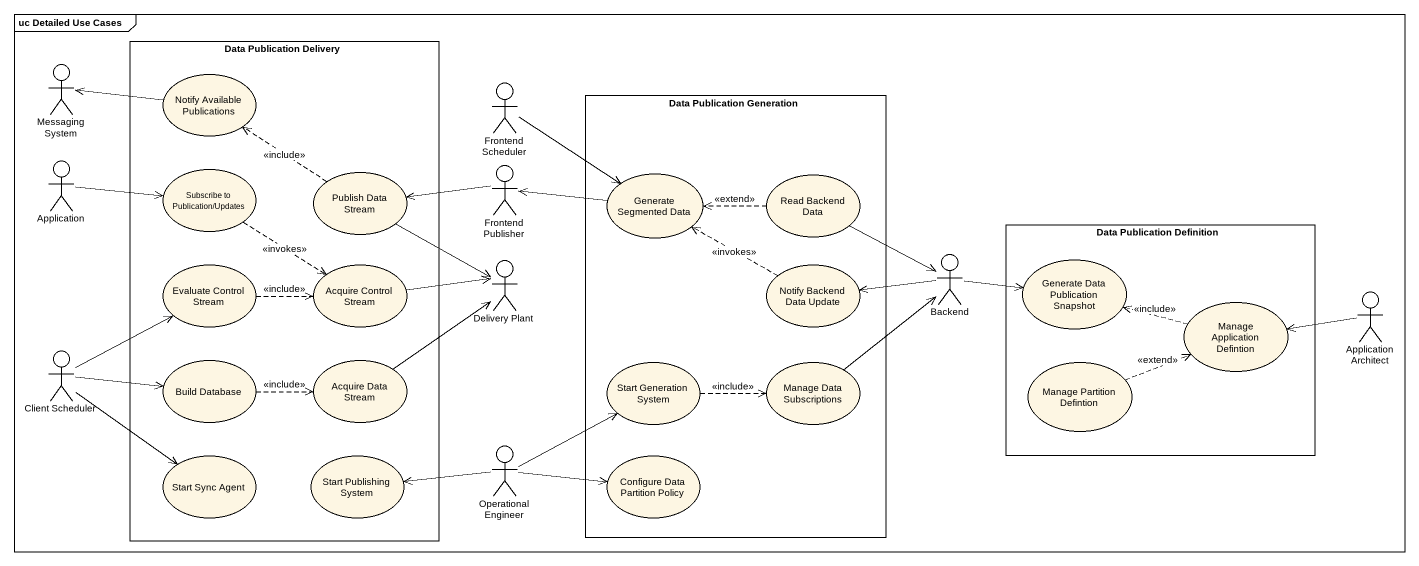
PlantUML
@startuml
mainframe uc Detailed Use Cases
actor "Messaging System" as Messaging_System
rectangle "Data Publication Delivery" as Data_Publication_Delivery {
  usecase "Notify Available Publications" as Notify_Available
  usecase "Subscribe to Publication/Updates" as Subscribe_to_Publication
  usecase "Publish Data Stream" as Publish_Data_Stream
  usecase "Evaluate Control Stream" as Evaluate_Control_Stream
  usecase "Acquire Control Stream" as Acquire_Control_Stream
  usecase "Build Database" as Build_Database
  usecase "Acquire Data Stream" as Acquire_Data_Stream
  usecase "Start Sync Agent" as Start_Sync_Agent
  usecase "Start Publishing System" as Start_Publishing_System
}
actor "Frontend Scheduler" as Frontend_Scheduler
rectangle "Data Publication Generation" as Data_Publication_Generation {
  usecase "Generate Segmented Data" as Generate_Segmented_Data
  usecase "Read Backend Data" as Read_Backend_Data
  usecase "Notify Backend Data Update" as Notify_Backend_Data_Update
  usecase "Start Generation System" as Start_Generation_System
  usecase "Manage Data Subscriptions" as Manage_Data_Subscriptions
  usecase "Configure Data Partition Policy" as Configure_Data_Partition
}
actor Application
actor "Frontend Publisher" as Frontend_Publisher
rectangle "Data Publication Definition" as Data_Publication_Definition {
  usecase "Generate Data Publication Snapshot" as Generate_Data_Publication
  usecase "Manage Application Defintion" as Manage_Application_Defintion
  usecase "Manage Partition Defintion" as Manage_Partition_Defintion
}
actor "Delivery Plant" as Delivery_Plant
actor Backend
actor "Application Architect" as Application_Architect
actor "Client Scheduler" as Client_Scheduler
actor "Operational Engineer" as Operational_Engineer
Notify_Available -left-> Messaging_System
Frontend_Scheduler -right-> Generate_Segmented_Data
Application -right-> Subscribe_to_Publication
Subscribe_to_Publication ..> Acquire_Control_Stream : <<invokes>>
Publish_Data_Stream .up.> Notify_Available : <<include>>
Publish_Data_Stream --> Delivery_Plant
Frontend_Publisher -left-> Publish_Data_Stream
Generate_Segmented_Data -left-> Frontend_Publisher
Read_Backend_Data .left.> Generate_Segmented_Data : <<extend>>
Read_Backend_Data --> Backend
Evaluate_Control_Stream .right.> Acquire_Control_Stream : <<include>>
Delivery_Plant <-left- Acquire_Control_Stream
Notify_Backend_Data_Update .left.> Generate_Segmented_Data : <<invokes>>
Backend -left-> Notify_Backend_Data_Update
Backend -right-> Generate_Data_Publication
Manage_Application_Defintion .left.> Generate_Data_Publication : <<include>>
Application_Architect -left-> Manage_Application_Defintion
Client_Scheduler -up-> Evaluate_Control_Stream
Client_Scheduler -right-> Build_Database
Client_Scheduler --> Start_Sync_Agent
Build_Database .right.> Acquire_Data_Stream : <<include>>
Acquire_Data_Stream -up-> Delivery_Plant
Start_Generation_System .right.> Manage_Data_Subscriptions : <<include>>
Manage_Data_Subscriptions -up-> Backend
Manage_Partition_Defintion .right.> Manage_Application_Defintion : <<extend>>
Operational_Engineer -up-> Start_Generation_System
Operational_Engineer -left-> Start_Publishing_System
Operational_Engineer -right-> Configure_Data_Partition
@enduml
